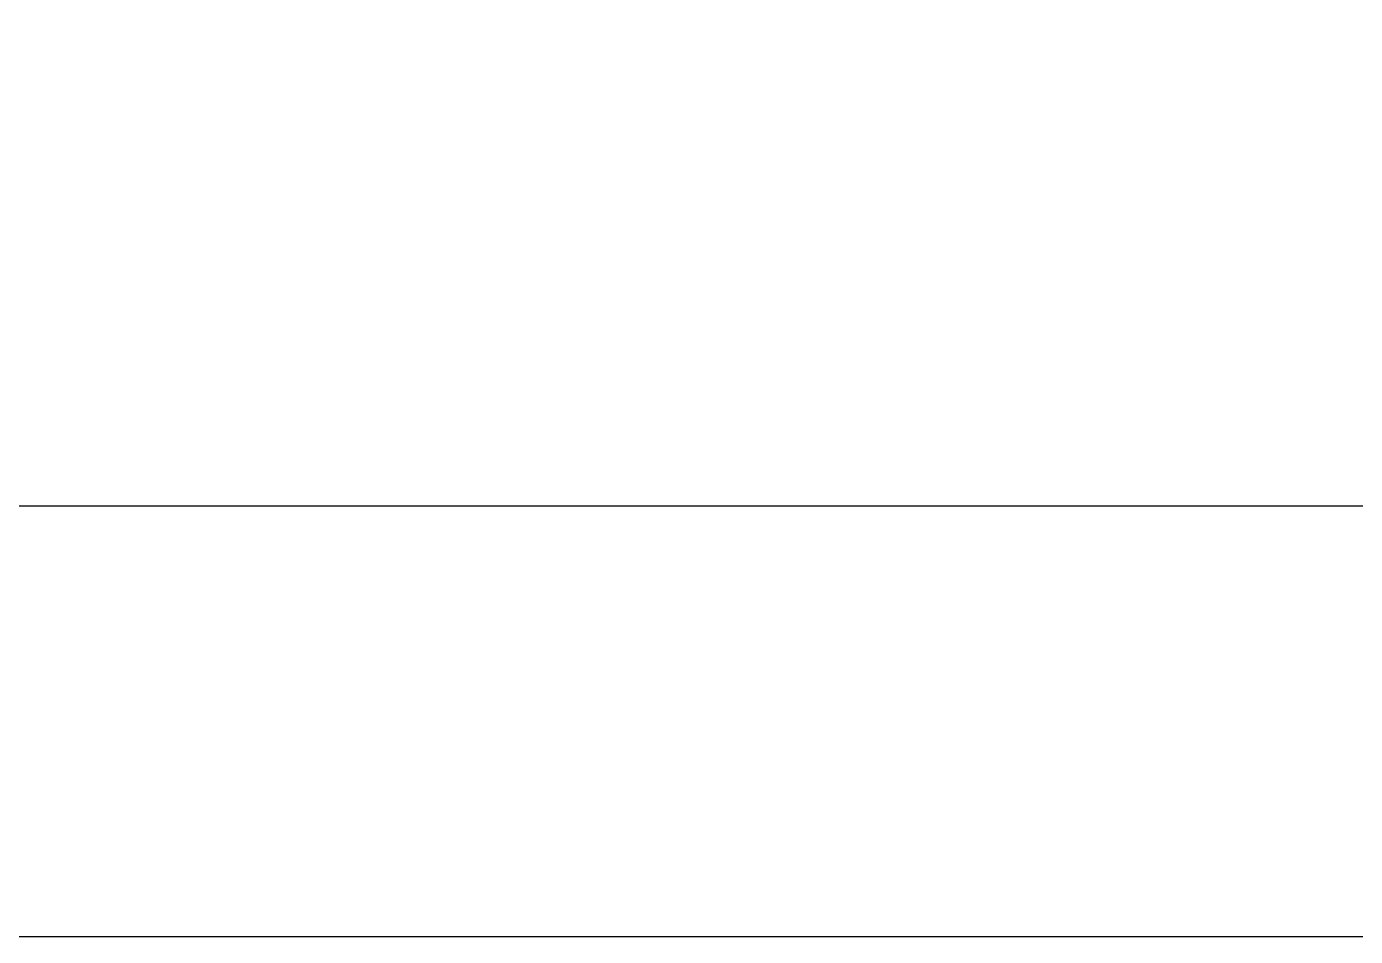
# Model space of a CAD drawing. Header units: millimetres. Extents: x 0 to 4378, y 0 to 2376.
# Drawn here: x 3457.98 to 3488.82, y 0 to 21.13 of the extents above; entities that cross this region are included whole.
import ezdxf
from ezdxf.enums import TextEntityAlignment as Align

# ---------------------------------------------------------------- set-up
doc = ezdxf.new("R2010")
doc.units = ezdxf.units.MM
doc.header["$LTSCALE"] = 0.2
doc.layers.add('05_Section Line', color=3, linetype='Continuous')
doc.styles.add('Rainbow-2.5 Style', font='malgunsl.ttf')

# ---------------------------------------------------------------- blocks, each defined once
blk = doc.blocks.new('A$C04cd0c3c1123')
blk.add_lwpolyline([(0, 0), (420, 0), (420, 297), (0, 297)], close=True)
at = {"layer": '05_Section Line', "linetype": 'Continuous'}
blk.add_lwpolyline([(410, 10), (410, 287), (10, 287), (10, 10)], close=True, dxfattribs=at)
at = {"linetype": 'Continuous', "style": 'Rainbow-2.5 Style'}
for tag, p in [('PART_NAME', (371.5, 54.625)), ('DRAWING_NO', (364.5, 45.875)), ('REV', (401.25, 45.875)), ('제도', (383.75, 37.055)), ('DATE_1', (401.25, 37.055)), ('SCALE', (340, 34.5)), ('MATERIAL', (361, 34.5)), ('검도', (383.75, 30.055)), ('DATE_2', (401.25, 30.055)), ('승인', (383.75, 23.055)), ('DATE_3', (401.25, 23.055)), ('REFERENCE', (361, 20.5)), ('PAGE', (383.75, 16.125))]:
    blk.add_attdef(tag, text='', height=2.5, dxfattribs=at).set_placement(p, align=Align.MIDDLE_CENTER)

msp = doc.modelspace()

# ---------------------------------------------------------------- block references
msp.add_blockref('A$C04cd0c3c1123', (3364, 0))

doc.saveas('drawing.dxf')
